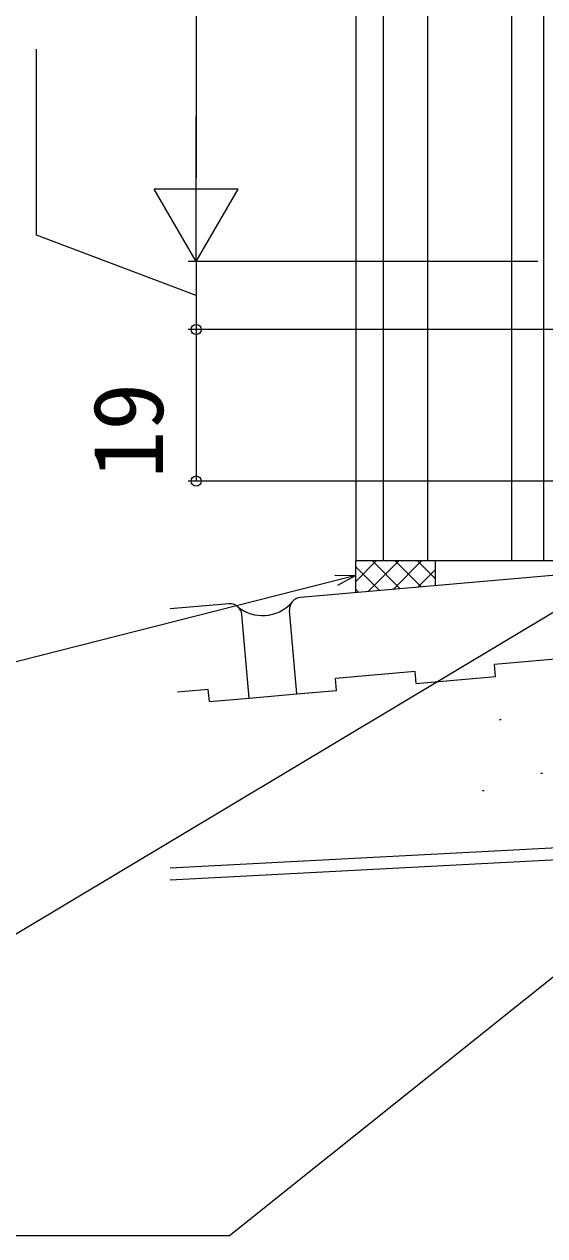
# Model space of a CAD drawing. Units: millimetres, scale not verified. Extents: x -525 to 525, y -783 to 779.
# Drawn here: x -219.7 to -154.5, y -162.4 to -10.6 of the extents above; entities that cross this region are included whole.
import ezdxf
from ezdxf.enums import TextEntityAlignment as Align

# ---------------------------------------------------------------- set-up
doc = ezdxf.new("R2010")
doc.units = ezdxf.units.MM
doc.header["$LTSCALE"] = 4
for name, color, linetype in [('0-3_YKK_12', 2, 'Continuous'), ('0-5_YKK_D', 6, 'Continuous'), ('0-7_YSS_K', 3, 'Continuous'), ('0-8_YSS_KE', 3, 'Continuous')]:
    doc.layers.add(name, color=color, linetype=linetype)
doc.styles.add('ＭＳ ゴシック', font='')
doc.styles.get('ＭＳ ゴシック').set_extended_font_data('MS Gothic')

msp = doc.modelspace()

# ---------------------------------------------------------------- linework, layer by layer
at = {"layer": '0-3_YKK_12'}
for p, q in [((-178.161, 140.694), (-178.161, -77.809)), ((-174.763, 140.694), (-174.72, -77.809)), ((-169.165, 140.694), (-169.165, -77.809)), ((-158.638, 140.694), (-158.638, -77.809)), ((-154.638, 140.694), (-154.638, -77.809)), ((-146.338, -77.809), (-178.161, -77.809))]:
    msp.add_line(p, q, dxfattribs=at)
at = {"layer": '0-5_YKK_D'}
for p, q in [((-198.161, 344.693), (-198.161, -29.81)), ((-198.161, -40.31), (-198.161, -22.124)), ((-198.161, -40.31), (-203.411, -31.217)), ((-192.911, -31.217), (-203.411, -31.217)), ((-198.161, -40.31), (-192.911, -31.217)), ((-155.338, -40.31), (-199.161, -40.31)), ((-155.338, -40.31), (-199.161, -40.31)), ((-198.161, -40.31), (-198.161, -48.806)), ((-146.838, -48.806), (-199.161, -48.806)), ((-146.838, -48.806), (-199.161, -48.806)), ((-198.161, -48.806), (-198.161, -67.806)), ((-146.838, -67.806), (-199.161, -67.806))]:
    msp.add_line(p, q, dxfattribs=at)
for points in [[(-198.161, -44.558), (-218.161, -36.987), (-218.161, -13.691)], [(-80.267, -71.445), (-82.259, -73.037), (-193.97, -162.377), (-296.793, -162.377)], [(-143.341, -78.26), (-145.53, -79.57), (-241.939, -137.269), (-329.535, -137.269)], [(-178.161, -79.623), (-180.632, -80.252), (-245.228, -96.697), (-338.228, -96.697)], [(-180.801, -79.59), (-178.161, -79.623), (-180.463, -80.914)]]:
    msp.add_lwpolyline(points, dxfattribs=at)
for centre in [(-198.161, -48.806), (-198.161, -48.806), (-198.161, -67.806)]:
    msp.add_circle(centre, 0.637, dxfattribs=at)
at = {"layer": '0-7_YSS_K'}
for p, q in [((-178.161, -81.785), (-178.161, -77.809)), ((-178.161, -80.384), (-175.586, -77.809)), ((-175.183, -81.525), (-178.161, -78.547)), ((-176.597, -81.648), (-172.758, -77.809)), ((-172.582, -81.297), (-176.07, -77.809)), ((-173.497, -81.377), (-169.929, -77.809)), ((-169.981, -81.07), (-173.241, -77.809)), ((-168.16, -80.063), (-170.413, -77.809)), ((-170.398, -81.106), (-168.16, -78.869)), ((-168.17, -80.911), (-168.17, -77.809)), ((-177.784, -81.752), (-178.161, -81.375)), ((-160.641, -92.298), (-160.772, -90.804)), ((-180.565, -94.041), (-180.696, -92.547)), ((-170.603, -93.17), (-160.641, -92.298)), ((-196.635, -93.942), (-200.494, -94.279)), ((-196.504, -95.436), (-196.635, -93.942)), ((-185.546, -94.477), (-180.565, -94.041)), ((-196.504, -95.436), (-191.523, -95)), ((-191.523, -95), (-185.546, -94.477)), ((-160.15, -97.693), (-159.95, -97.693)), ((-154.967, -104.407), (-154.767, -104.407)), ((-162.272, -106.59), (-162.072, -106.59))]:
    msp.add_line(p, q, dxfattribs=at)
for points in [[(5.562, -68.306), (5.562, -106.972), (-201.409, -117.819)], [(-150.679, -91.427), (-150.81, -89.932), (-160.772, -90.804)], [(-170.603, -93.17), (-170.734, -91.676), (-180.696, -92.547)]]:
    msp.add_lwpolyline(points, dxfattribs=at)
msp.add_arc((-189.835, -79.779), 4.881, 230.06649, 317.93975, dxfattribs=at)
at = {"layer": '0-8_YSS_KE'}
for p, q in [((-88.469, -73.938), (-185.098, -82.392)), ((-194.063, -83.177), (-201.409, -83.819)), ((-191.523, -95), (-192.438, -84.54)), ((-185.546, -94.477), (-186.461, -84.017))]:
    msp.add_line(p, q, dxfattribs=at)
msp.add_lwpolyline([(4.062, -66.806), (4.062, -105.548), (-201.409, -116.316)], dxfattribs=at)
for centre, start, end in [((-193.933, -84.671), 5, 95), ((-184.967, -83.886), 95, 185)]:
    msp.add_arc(centre, 1.5, start, end, dxfattribs=at)

# ---------------------------------------------------------------- texts
at = {"layer": '0-5_YKK_D', "style": 'ＭＳ ゴシック'}
msp.add_text('19', height=8.798, rotation=90, dxfattribs=at).set_placement((-199.661, -67.476), align=Align.BOTTOM_LEFT)

doc.saveas('drawing.dxf')
